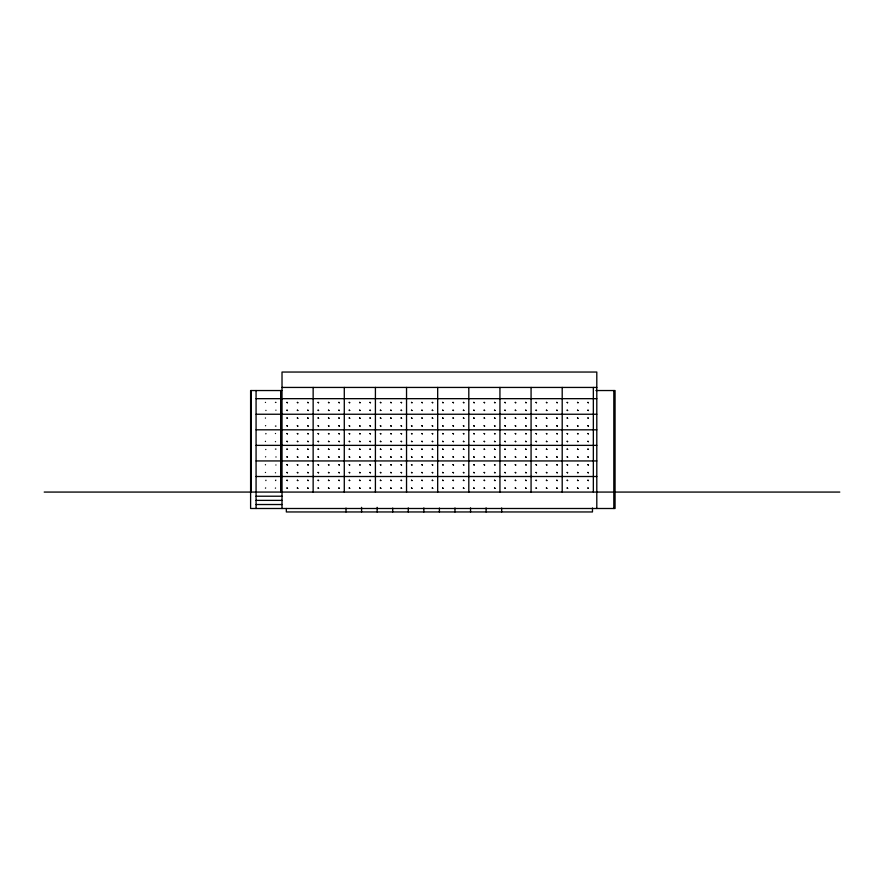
<?xml version="1.0" encoding="UTF-8"?>
<svg xmlns="http://www.w3.org/2000/svg" width="884" height="884" viewBox="0 0 884 884"><rect width="100%" height="100%" fill="white"/><g stroke="black" fill="none" stroke-linecap="round" stroke-linejoin="round"><path stroke-width="1.33" d="M265.94 410.507L265.907 410.353M265.421 417.966L265.465 418.132M265.509 425.757L265.642 425.657M265.852 433.856L265.94 433.536M265.421 441.315L265.465 441.481M275.874 410.187L275.963 410.187M265.852 449.426L265.719 449.525M265.509 456.884L265.642 456.785M265.421 464.664L265.465 464.829M275.443 433.536L275.532 433.536M275.532 441.646L275.443 441.646M265.852 480.564L265.94 480.233M265.465 488.178L265.642 487.913M276.018 457.05L275.963 456.884M275.963 464.995L275.874 464.995M275.399 488.178L275.532 488.012M275.443 402.408L275.963 402.408M275.963 426.077L275.443 426.077M275.443 449.105L275.963 449.105M282.018 387.435L596.799 387.435M281.93 390.54L250.603 390.54L250.603 508.499L615.065 508.499L615.065 390.54L595.926 390.54M256.128 398.673L596.799 398.673M256.128 414.242L596.799 414.242M256.128 429.812L596.799 429.812M256.128 445.37L596.799 445.37M256.128 460.94L596.799 460.94M256.128 476.509L596.799 476.509M275.83 480.134L275.532 480.564M44.2 492.068L839.8 492.068M256.073 496.222L282.018 496.222M256.073 500.377L282.018 500.377M256.073 504.521L282.018 504.521M275.443 472.774L275.532 472.774M613.816 390.54L613.816 508.499M596.799 508.499L596.799 372.042L282.018 372.042L282.018 508.499M593.341 387.435L593.341 492.068M592.468 507.991L592.468 511.958L286.339 511.958L286.339 508.499M562.202 387.435L562.202 492.068M531.074 387.435L531.074 492.068M501.67 507.991L501.67 511.958M499.935 387.435L499.935 492.068M486.101 507.88L486.101 511.958M470.542 507.88L470.542 511.958M468.807 387.435L468.807 492.068M454.973 507.969L454.973 511.958M439.403 508.068L439.403 511.958M437.679 387.435L437.679 492.068M423.845 507.924L423.845 511.958M408.275 507.924L408.275 511.958M406.541 387.435L406.541 492.068M392.706 508.068L392.706 511.958M377.137 507.35L377.137 511.958M375.413 387.435L375.413 492.068M361.578 507.35L361.578 511.958M346.009 508.068L346.009 511.958M344.285 387.435L344.285 492.068M313.146 387.435L313.146 492.068M280.67 390.54L280.67 492.068M256.073 390.54L256.073 508.499M251.233 390.54L251.233 492.068M265.509 402.408L265.421 402.408M265.509 472.454L265.421 472.454M286.98 402.408L287.433 402.728L286.98 402.408M286.98 410.187L287.433 410.507L286.98 410.187M286.98 417.966L287.433 418.298L286.98 417.966M286.98 425.757L287.433 426.077L286.98 425.757M286.98 433.536L287.433 433.856L286.98 433.536M297.356 402.408L297.809 402.728L297.356 402.408M286.98 441.315L287.433 441.646L286.98 441.315M297.356 410.187L297.809 410.507L297.356 410.187M286.98 449.105L287.433 449.426L286.98 449.105M297.356 417.966L297.809 418.298L297.356 417.966M286.98 456.884L287.433 457.205L286.98 456.884M297.356 425.757L297.809 426.077L297.356 425.757M286.98 464.664L287.433 464.995L286.98 464.664M297.356 433.536L297.809 433.856L297.356 433.536M307.731 402.408L308.184 402.728L307.731 402.408M286.98 472.454L287.433 472.774L286.98 472.454M297.356 441.315L297.809 441.646L297.356 441.315M307.731 410.187L308.184 410.507L307.731 410.187M286.98 480.233L287.433 480.564L286.98 480.233M297.356 449.105L297.809 449.426L297.356 449.105M307.731 417.966L308.184 418.298L307.731 417.966M286.98 488.012L287.433 488.344L286.98 488.012M297.356 456.884L297.809 457.205L297.356 456.884M307.731 425.757L308.184 426.077L307.731 425.757M297.356 464.664L297.809 464.995L297.356 464.664M307.731 433.536L308.184 433.856L307.731 433.536M318.107 402.408L318.56 402.728L318.107 402.408M297.356 472.454L297.809 472.774L297.356 472.454M307.731 441.315L308.184 441.646L307.731 441.315M318.107 410.187L318.56 410.507L318.107 410.187M297.356 480.233L297.809 480.564L297.356 480.233M307.731 449.105L308.184 449.426L307.731 449.105M318.107 417.966L318.56 418.298L318.107 417.966M297.356 488.012L297.809 488.344L297.356 488.012M307.731 456.884L308.184 457.205L307.731 456.884M318.107 425.757L318.56 426.077L318.107 425.757M307.731 464.664L308.184 464.995L307.731 464.664M318.107 433.536L318.56 433.856L318.107 433.536M328.494 402.408L328.936 402.728L328.494 402.408M307.731 472.454L308.184 472.774L307.731 472.454M318.107 441.315L318.56 441.646L318.107 441.315M328.494 410.187L328.936 410.507L328.494 410.187M307.731 480.233L308.184 480.564L307.731 480.233M318.107 449.105L318.56 449.426L318.107 449.105M328.494 417.966L328.936 418.298L328.494 417.966M307.731 488.012L308.184 488.344L307.731 488.012M318.107 456.884L318.56 457.205L318.107 456.884M328.494 425.757L328.936 426.077L328.494 425.757M318.107 464.664L318.56 464.995L318.107 464.664M328.494 433.536L328.936 433.856L328.494 433.536M338.87 402.408L339.312 402.728L338.87 402.408M318.107 472.454L318.56 472.774L318.107 472.454M328.494 441.315L328.936 441.646L328.494 441.315M338.87 410.187L339.312 410.507L338.87 410.187M318.107 480.233L318.56 480.564L318.107 480.233M328.494 449.105L328.936 449.426L328.494 449.105M338.87 417.966L339.312 418.298L338.87 417.966M318.107 488.012L318.56 488.344L318.107 488.012M328.494 456.884L328.936 457.205L328.494 456.884M338.87 425.757L339.312 426.077L338.87 425.757M328.494 464.664L328.936 464.995L328.494 464.664M338.87 433.536L339.312 433.856L338.87 433.536M349.246 402.408L349.688 402.728L349.246 402.408M328.494 472.454L328.936 472.774L328.494 472.454M338.87 441.315L339.312 441.646L338.87 441.315M349.246 410.187L349.688 410.507L349.246 410.187M328.494 480.233L328.936 480.564L328.494 480.233M338.87 449.105L339.312 449.426L338.87 449.105M349.246 417.966L349.688 418.298L349.246 417.966M328.494 488.012L328.936 488.344L328.494 488.012M338.87 456.884L339.312 457.205L338.87 456.884M349.246 425.757L349.688 426.077L349.246 425.757M338.87 464.664L339.312 464.995L338.87 464.664M349.246 433.536L349.688 433.856L349.246 433.536M359.622 402.408L360.064 402.728L359.622 402.408M338.87 472.454L339.312 472.774L338.87 472.454M349.246 441.315L349.688 441.646L349.246 441.315M359.622 410.187L360.064 410.507L359.622 410.187M338.87 480.233L339.312 480.564L338.87 480.233M349.246 449.105L349.688 449.426L349.246 449.105M359.622 417.966L360.064 418.298L359.622 417.966M338.87 488.012L339.312 488.344L338.87 488.012M349.246 456.884L349.688 457.205L349.246 456.884M359.622 425.757L360.064 426.077L359.622 425.757M349.246 464.664L349.688 464.995L349.246 464.664M359.622 433.536L360.064 433.856L359.622 433.536M369.998 402.408L370.451 402.728L369.998 402.408M349.246 472.454L349.688 472.774L349.246 472.454M359.622 441.315L360.064 441.646L359.622 441.315M369.998 410.187L370.451 410.507L369.998 410.187M349.246 480.233L349.688 480.564L349.246 480.233M359.622 449.105L360.064 449.426L359.622 449.105M369.998 417.966L370.451 418.298L369.998 417.966M349.246 488.012L349.688 488.344L349.246 488.012M359.622 456.884L360.064 457.205L359.622 456.884M369.998 425.757L370.451 426.077L369.998 425.757M359.622 464.664L360.064 464.995L359.622 464.664M369.998 433.536L370.451 433.856L369.998 433.536M380.374 402.408L380.827 402.728L380.374 402.408M359.622 472.454L360.064 472.774L359.622 472.454M369.998 441.315L370.451 441.646L369.998 441.315M380.374 410.187L380.827 410.507L380.374 410.187M359.622 480.233L360.064 480.564L359.622 480.233M369.998 449.105L370.451 449.426L369.998 449.105M380.374 417.966L380.827 418.298L380.374 417.966M359.622 488.012L360.064 488.344L359.622 488.012M369.998 456.884L370.451 457.205L369.998 456.884M380.374 425.757L380.827 426.077L380.374 425.757M369.998 464.664L370.451 464.995L369.998 464.664M380.374 433.536L380.827 433.856L380.374 433.536M390.75 402.408L391.203 402.728L390.75 402.408M369.998 472.454L370.451 472.774L369.998 472.454M380.374 441.315L380.827 441.646L380.374 441.315M390.75 410.187L391.203 410.507L390.75 410.187M369.998 480.233L370.451 480.564L369.998 480.233M380.374 449.105L380.827 449.426L380.374 449.105M390.75 417.966L391.203 418.298L390.75 417.966M369.998 488.012L370.451 488.344L369.998 488.012M380.374 456.884L380.827 457.205L380.374 456.884M390.75 425.757L391.203 426.077L390.75 425.757M380.374 464.664L380.827 464.995L380.374 464.664M390.75 433.536L391.203 433.856L390.75 433.536M401.126 402.408L401.579 402.728L401.126 402.408M380.374 472.454L380.827 472.774L380.374 472.454M390.75 441.315L391.203 441.646L390.75 441.315M401.126 410.187L401.579 410.507L401.126 410.187M380.374 480.233L380.827 480.564L380.374 480.233M390.75 449.105L391.203 449.426L390.75 449.105M401.126 417.966L401.579 418.298L401.126 417.966M380.374 488.012L380.827 488.344L380.374 488.012M390.75 456.884L391.203 457.205L390.75 456.884M401.126 425.757L401.579 426.077L401.126 425.757M390.75 464.664L391.203 464.995L390.75 464.664M401.126 433.536L401.579 433.856L401.126 433.536M411.513 402.408L411.955 402.728L411.513 402.408M390.75 472.454L391.203 472.774L390.75 472.454M401.126 441.315L401.579 441.646L401.126 441.315M411.513 410.187L411.955 410.507L411.513 410.187M390.75 480.233L391.203 480.564L390.75 480.233M401.126 449.105L401.579 449.426L401.126 449.105M411.513 417.966L411.955 418.298L411.513 417.966M390.75 488.012L391.203 488.344L390.75 488.012M401.126 456.884L401.579 457.205L401.126 456.884M411.513 425.757L411.955 426.077L411.513 425.757M401.126 464.664L401.579 464.995L401.126 464.664M411.513 433.536L411.955 433.856L411.513 433.536M421.889 402.408L422.331 402.728L421.889 402.408M401.126 472.454L401.579 472.774L401.126 472.454M411.513 441.315L411.955 441.646L411.513 441.315M421.889 410.187L422.331 410.507L421.889 410.187M401.126 480.233L401.579 480.564L401.126 480.233M411.513 449.105L411.955 449.426L411.513 449.105M421.889 417.966L422.331 418.298L421.889 417.966M401.126 488.012L401.579 488.344L401.126 488.012M411.513 456.884L411.955 457.205L411.513 456.884M421.889 425.757L422.331 426.077L421.889 425.757M411.513 464.664L411.955 464.995L411.513 464.664M421.889 433.536L422.331 433.856L421.889 433.536M432.265 402.408L432.707 402.728L432.265 402.408M411.513 472.454L411.955 472.774L411.513 472.454M421.889 441.315L422.331 441.646L421.889 441.315M432.265 410.187L432.707 410.507L432.265 410.187M411.513 480.233L411.955 480.564L411.513 480.233M421.889 449.105L422.331 449.426L421.889 449.105M432.265 417.966L432.707 418.298L432.265 417.966M411.513 488.012L411.955 488.344L411.513 488.012M421.889 456.884L422.331 457.205L421.889 456.884M432.265 425.757L432.707 426.077L432.265 425.757M421.889 464.664L422.331 464.995L421.889 464.664M432.265 433.536L432.707 433.856L432.265 433.536M442.641 402.408L443.094 402.728L442.641 402.408M421.889 472.454L422.331 472.774L421.889 472.454M432.265 441.315L432.707 441.646L432.265 441.315M442.641 410.187L443.094 410.507L442.641 410.187M421.889 480.233L422.331 480.564L421.889 480.233M432.265 449.105L432.707 449.426L432.265 449.105M442.641 417.966L443.094 418.298L442.641 417.966M421.889 488.012L422.331 488.344L421.889 488.012M432.265 456.884L432.707 457.205L432.265 456.884M442.641 425.757L443.094 426.077L442.641 425.757M432.265 464.664L432.707 464.995L432.265 464.664M442.641 433.536L443.094 433.856L442.641 433.536M453.017 402.408L453.47 402.728L453.017 402.408M432.265 472.454L432.707 472.774L432.265 472.454M442.641 441.315L443.094 441.646L442.641 441.315M453.017 410.187L453.47 410.507L453.017 410.187M432.265 480.233L432.707 480.564L432.265 480.233M442.641 449.105L443.094 449.426L442.641 449.105M453.017 417.966L453.47 418.298L453.017 417.966M432.265 488.012L432.707 488.344L432.265 488.012M442.641 456.884L443.094 457.205L442.641 456.884M453.017 425.757L453.47 426.077L453.017 425.757M442.641 464.664L443.094 464.995L442.641 464.664M453.017 433.536L453.47 433.856L453.017 433.536M463.393 402.408L463.846 402.728L463.393 402.408M442.641 472.454L443.094 472.774L442.641 472.454M453.017 441.315L453.47 441.646L453.017 441.315M463.393 410.187L463.846 410.507L463.393 410.187M442.641 480.233L443.094 480.564L442.641 480.233M453.017 449.105L453.47 449.426L453.017 449.105M463.393 417.966L463.846 418.298L463.393 417.966M442.641 488.012L443.094 488.344L442.641 488.012M453.017 456.884L453.47 457.205L453.017 456.884M463.393 425.757L463.846 426.077L463.393 425.757M453.017 464.664L453.47 464.995L453.017 464.664M463.393 433.536L463.846 433.856L463.393 433.536M473.769 402.408L474.222 402.728L473.769 402.408M453.017 472.454L453.47 472.774L453.017 472.454M463.393 441.315L463.846 441.646L463.393 441.315M473.769 410.187L474.222 410.507L473.769 410.187M453.017 480.233L453.47 480.564L453.017 480.233M463.393 449.105L463.846 449.426L463.393 449.105M473.769 417.966L474.222 418.298L473.769 417.966M453.017 488.012L453.47 488.344L453.017 488.012M463.393 456.884L463.846 457.205L463.393 456.884M473.769 425.757L474.222 426.077L473.769 425.757M463.393 464.664L463.846 464.995L463.393 464.664M473.769 433.536L474.222 433.856L473.769 433.536M484.156 402.408L484.598 402.728L484.156 402.408M463.393 472.454L463.846 472.774L463.393 472.454M473.769 441.315L474.222 441.646L473.769 441.315M484.156 410.187L484.598 410.507L484.156 410.187M463.393 480.233L463.846 480.564L463.393 480.233M473.769 449.105L474.222 449.426L473.769 449.105M484.156 417.966L484.598 418.298L484.156 417.966M463.393 488.012L463.846 488.344L463.393 488.012M473.769 456.884L474.222 457.205L473.769 456.884M484.156 425.757L484.598 426.077L484.156 425.757M473.769 464.664L474.222 464.995L473.769 464.664M484.156 433.536L484.598 433.856L484.156 433.536M494.532 402.408L494.974 402.728L494.532 402.408M473.769 472.454L474.222 472.774L473.769 472.454M484.156 441.315L484.598 441.646L484.156 441.315M494.532 410.187L494.974 410.507L494.532 410.187M473.769 480.233L474.222 480.564L473.769 480.233M484.156 449.105L484.598 449.426L484.156 449.105M494.532 417.966L494.974 418.298L494.532 417.966M473.769 488.012L474.222 488.344L473.769 488.012M484.156 456.884L484.598 457.205L484.156 456.884M494.532 425.757L494.974 426.077L494.532 425.757M484.156 464.664L484.598 464.995L484.156 464.664M494.532 433.536L494.974 433.856L494.532 433.536M504.908 402.408L505.35 402.728L504.908 402.408M484.156 472.454L484.598 472.774L484.156 472.454M494.532 441.315L494.974 441.646L494.532 441.315M504.908 410.187L505.35 410.507L504.908 410.187M484.156 480.233L484.598 480.564L484.156 480.233M494.532 449.105L494.974 449.426L494.532 449.105M504.908 417.966L505.35 418.298L504.908 417.966M484.156 488.012L484.598 488.344L484.156 488.012M494.532 456.884L494.974 457.205L494.532 456.884M504.908 425.757L505.35 426.077L504.908 425.757M494.532 464.664L494.974 464.995L494.532 464.664M504.908 433.536L505.35 433.856L504.908 433.536M515.284 402.408L515.726 402.728L515.284 402.408M494.532 472.454L494.974 472.774L494.532 472.454M504.908 441.315L505.35 441.646L504.908 441.315M515.284 410.187L515.726 410.507L515.284 410.187M494.532 480.233L494.974 480.564L494.532 480.233M504.908 449.105L505.35 449.426L504.908 449.105M515.284 417.966L515.726 418.298L515.284 417.966M494.532 488.012L494.974 488.344L494.532 488.012M504.908 456.884L505.35 457.205L504.908 456.884M515.284 425.757L515.726 426.077L515.284 425.757M504.908 464.664L505.35 464.995L504.908 464.664M515.284 433.536L515.726 433.856L515.284 433.536M525.66 402.408L526.113 402.728L525.66 402.408M504.908 472.454L505.35 472.774L504.908 472.454M515.284 441.315L515.726 441.646L515.284 441.315M525.66 410.187L526.113 410.507L525.66 410.187M504.908 480.233L505.35 480.564L504.908 480.233M515.284 449.105L515.726 449.426L515.284 449.105M525.66 417.966L526.113 418.298L525.66 417.966M504.908 488.012L505.35 488.344L504.908 488.012M515.284 456.884L515.726 457.205L515.284 456.884M525.66 425.757L526.113 426.077L525.66 425.757M515.284 464.664L515.726 464.995L515.284 464.664M525.66 433.536L526.113 433.856L525.66 433.536M536.036 402.408L536.489 402.728L536.036 402.408M515.284 472.454L515.726 472.774L515.284 472.454M525.66 441.315L526.113 441.646L525.66 441.315M536.036 410.187L536.489 410.507L536.036 410.187M515.284 480.233L515.726 480.564L515.284 480.233M525.66 449.105L526.113 449.426L525.66 449.105M536.036 417.966L536.489 418.298L536.036 417.966M515.284 488.012L515.726 488.344L515.284 488.012M525.66 456.884L526.113 457.205L525.66 456.884M536.036 425.757L536.489 426.077L536.036 425.757M525.66 464.664L526.113 464.995L525.66 464.664M536.036 433.536L536.489 433.856L536.036 433.536M546.411 402.408L546.865 402.728L546.411 402.408M525.66 472.454L526.113 472.774L525.66 472.454M536.036 441.315L536.489 441.646L536.036 441.315M546.411 410.187L546.865 410.507L546.411 410.187M525.66 480.233L526.113 480.564L525.66 480.233M536.036 449.105L536.489 449.426L536.036 449.105M546.411 417.966L546.865 418.298L546.411 417.966M525.66 488.012L526.113 488.344L525.66 488.012M536.036 456.884L536.489 457.205L536.036 456.884M546.411 425.757L546.865 426.077L546.411 425.757M536.036 464.664L536.489 464.995L536.036 464.664M546.411 433.536L546.865 433.856L546.411 433.536M556.787 402.408L557.24 402.728L556.787 402.408M536.036 472.454L536.489 472.774L536.036 472.454M546.411 441.315L546.865 441.646L546.411 441.315M556.787 410.187L557.24 410.507L556.787 410.187M536.036 480.233L536.489 480.564L536.036 480.233M546.411 449.105L546.865 449.426L546.411 449.105M556.787 417.966L557.24 418.298L556.787 417.966M536.036 488.012L536.489 488.344L536.036 488.012M546.411 456.884L546.865 457.205L546.411 456.884M556.787 425.757L557.24 426.077L556.787 425.757M546.411 464.664L546.865 464.995L546.411 464.664M556.787 433.536L557.24 433.856L556.787 433.536M567.174 402.408L567.616 402.728L567.174 402.408M546.411 472.454L546.865 472.774L546.411 472.454M556.787 441.315L557.24 441.646L556.787 441.315M567.174 410.187L567.616 410.507L567.174 410.187M546.411 480.233L546.865 480.564L546.411 480.233M556.787 449.105L557.24 449.426L556.787 449.105M567.174 417.966L567.616 418.298L567.174 417.966M546.411 488.012L546.865 488.344L546.411 488.012M556.787 456.884L557.24 457.205L556.787 456.884M567.174 425.757L567.616 426.077L567.174 425.757M556.787 464.664L557.24 464.995L556.787 464.664M567.174 433.536L567.616 433.856L567.174 433.536M577.55 402.408L577.992 402.728L577.55 402.408M556.787 472.454L557.24 472.774L556.787 472.454M567.174 441.315L567.616 441.646L567.174 441.315M577.55 410.187L577.992 410.507L577.55 410.187M556.787 480.233L557.24 480.564L556.787 480.233M567.174 449.105L567.616 449.426L567.174 449.105M577.55 417.966L577.992 418.298L577.55 417.966M556.787 488.012L557.24 488.344L556.787 488.012M567.174 456.884L567.616 457.205L567.174 456.884M577.55 425.757L577.992 426.077L577.55 425.757M567.174 464.664L567.616 464.995L567.174 464.664M577.55 433.536L577.992 433.856L577.55 433.536M587.926 402.408L588.368 402.728L587.926 402.408M567.174 472.454L567.616 472.774L567.174 472.454M577.55 441.315L577.992 441.646L577.55 441.315M587.926 410.187L588.368 410.507L587.926 410.187M567.174 480.233L567.616 480.564L567.174 480.233M577.55 449.105L577.992 449.426L577.55 449.105M587.926 417.966L588.368 418.298L587.926 417.966M567.174 488.012L567.616 488.344L567.174 488.012M577.55 456.884L577.992 457.205L577.55 456.884M587.926 425.757L588.368 426.077L587.926 425.757M577.55 464.664L577.992 464.995L577.55 464.664M587.926 433.536L588.368 433.856L587.926 433.536M577.55 472.454L577.992 472.774L577.55 472.454M587.926 441.315L588.368 441.646L587.926 441.315M577.55 480.233L577.992 480.564L577.55 480.233M587.926 449.105L588.368 449.426L587.926 449.105M577.55 488.012L577.992 488.344L577.55 488.012M587.926 456.884L588.368 457.205L587.926 456.884M587.926 464.664L588.368 464.995L587.926 464.664M587.926 472.454L588.368 472.774L587.926 472.454M587.926 480.233L588.368 480.564L587.926 480.233M587.926 488.012L588.368 488.344L587.926 488.012"/></g></svg>
